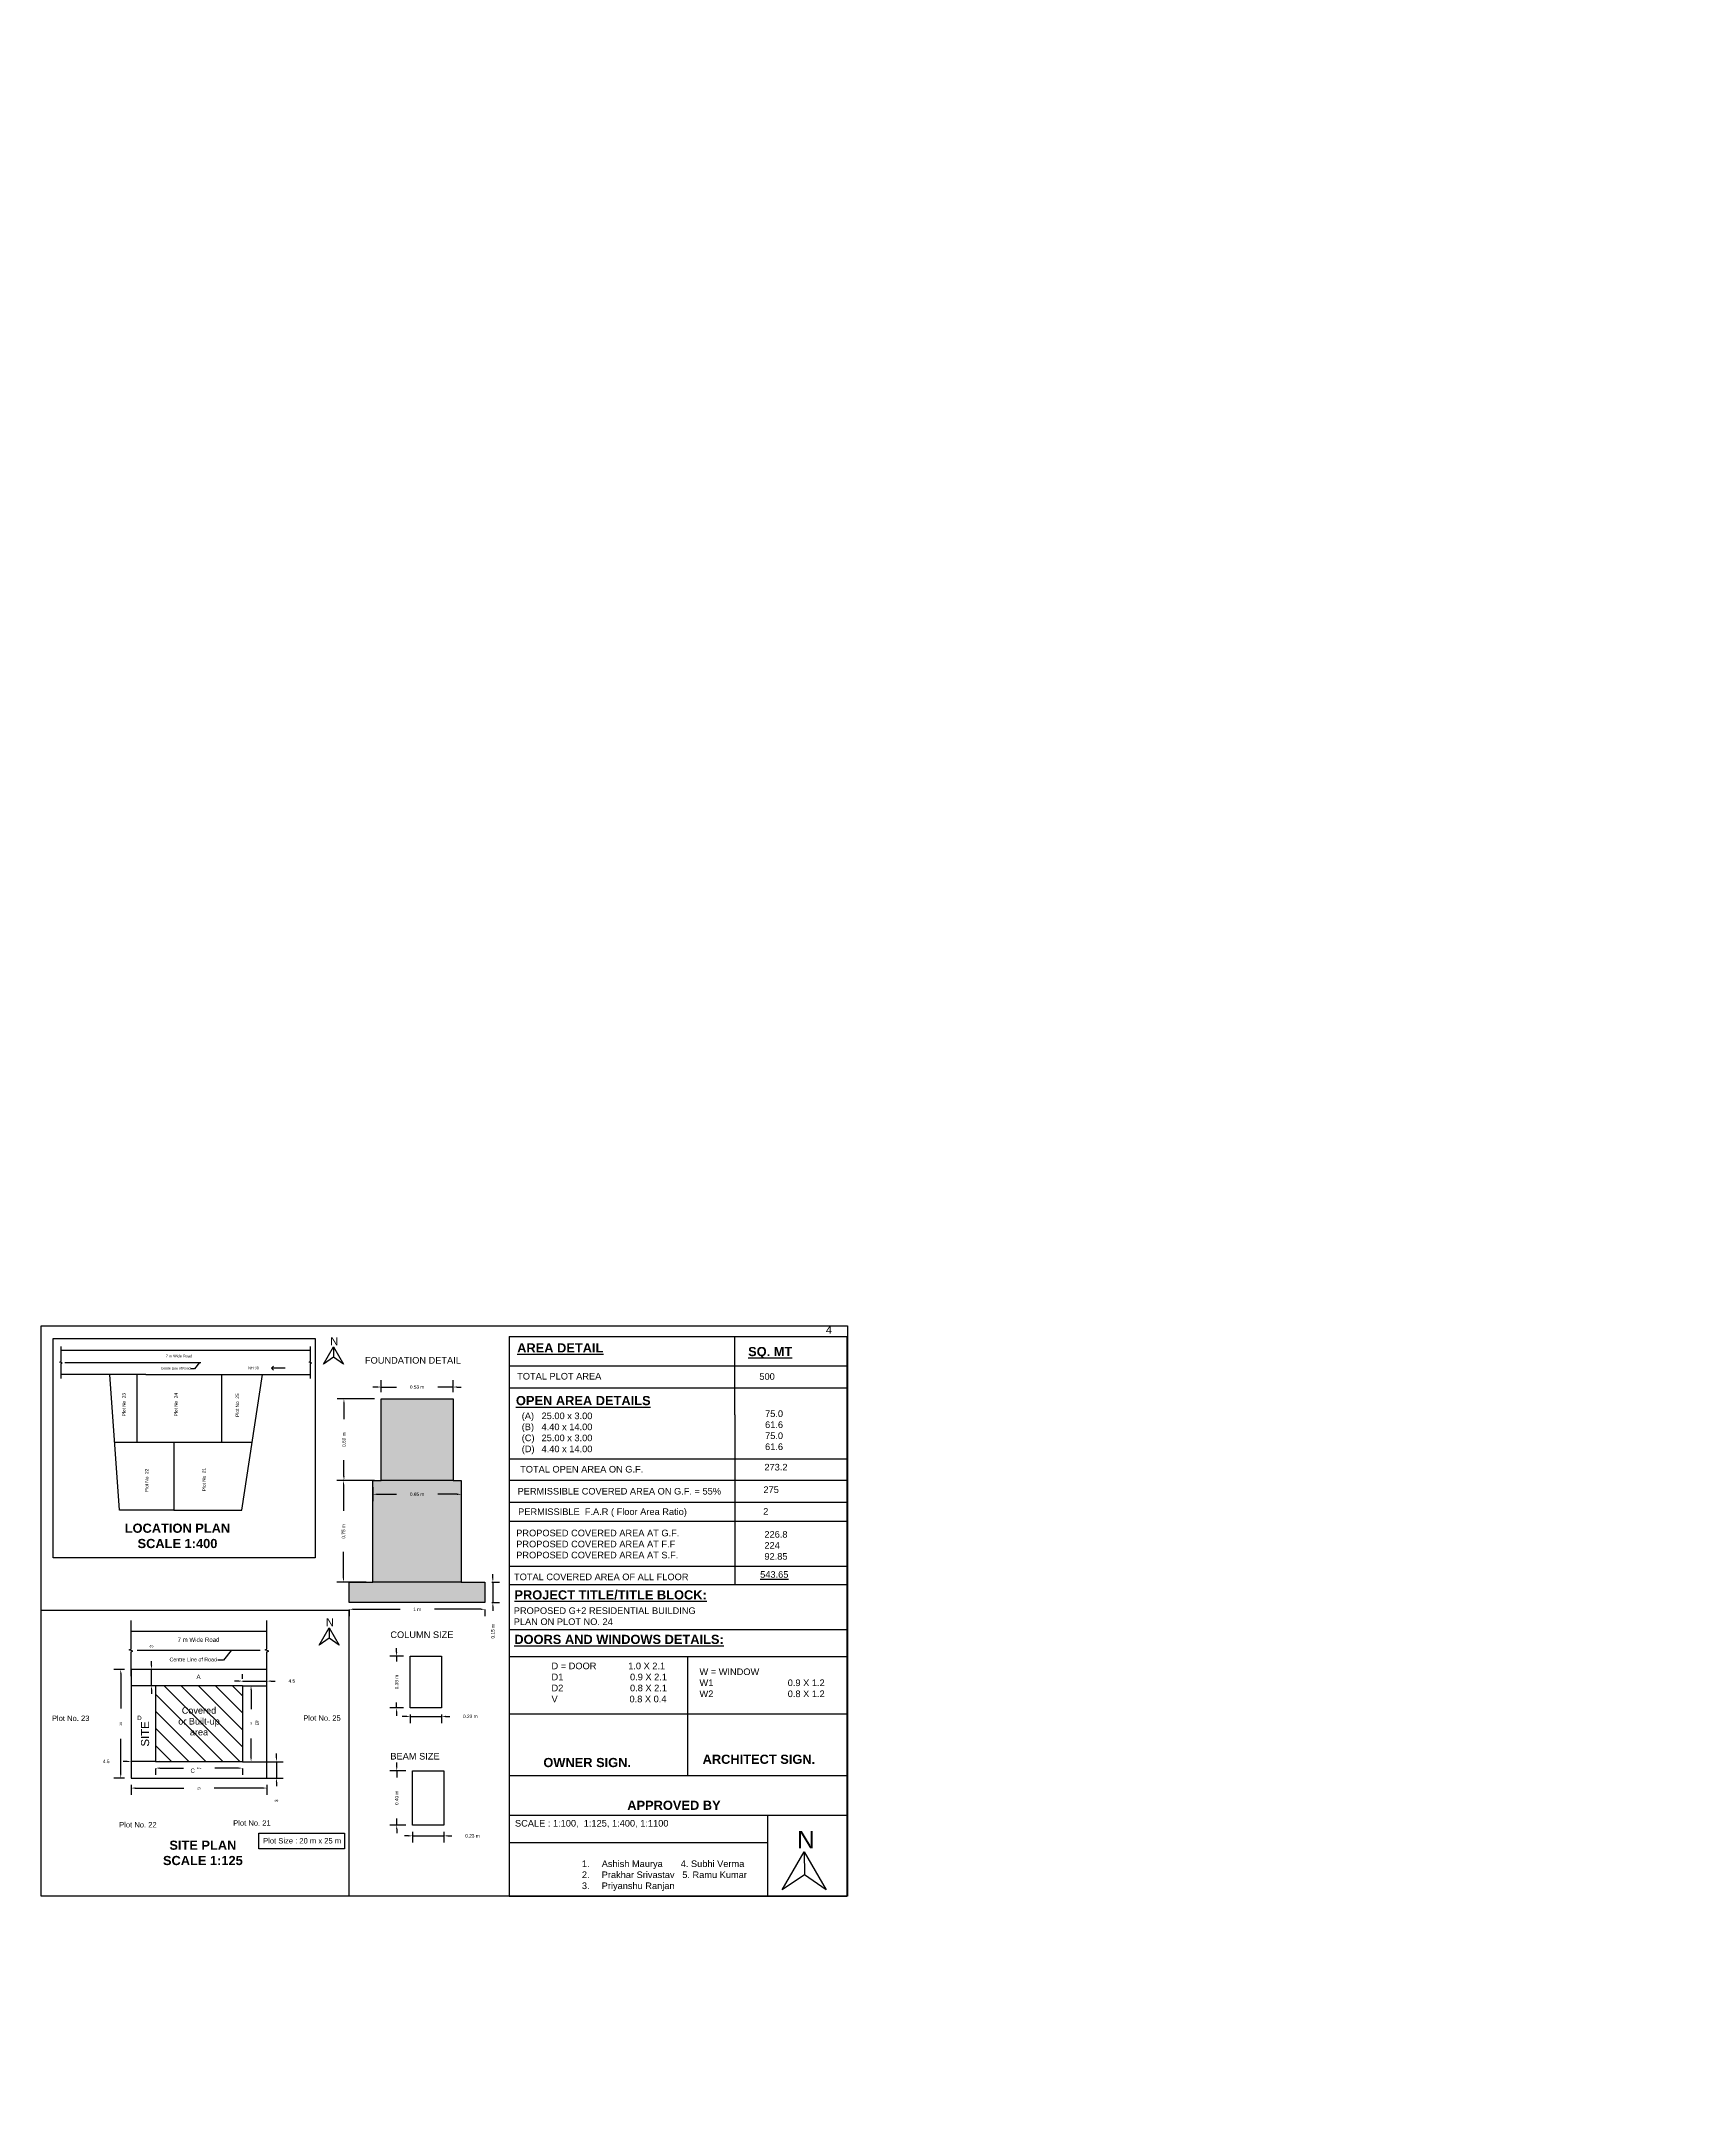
# Model space of a CAD drawing. Header units: metres. Extents: x 110.99 to 114.47, y 64.05 to 69.57.
# Drawn here: x 113.248 to 114.465, y 66.533 to 68.051 of the extents above; entities that cross this region are included whole.
import ezdxf

# ---------------------------------------------------------------- set-up
doc = ezdxf.new("R2010")
doc.units = ezdxf.units.M
doc.header["$MEASUREMENT"] = 0
doc.linetypes.add('CENTER', pattern=[50.8, 31.75, -6.35, 6.35, -6.35])
doc.linetypes.add('HIDDEN', pattern=[0.375, 0.25, -0.125])
doc.layers.add('1.WALL', color=7, linetype='Continuous')
doc.layers.add('SCALE', color=3, linetype='Continuous')
doc.styles.get("Standard").update_dxf_attribs({"font": 'arial.ttf'})
doc.dimstyles.new('ISO-25', dxfattribs={"dimtxt": 0.0025, "dimasz": 0.003, "dimexe": 0.005, "dimexo": 0.005, "dimgap": 0.01, "dimtad": 0, "dimdsep": 46, "dimtxsty": 'Standard', "dimcen": 2.5, "dimadec": 0, "dimazin": 0, "dimtfac": 1, "dimtmove": 0, "dimatfit": 3, "dimfxl": 1, "dimarcsym": 0})

# ---------------------------------------------------------------- blocks, each defined once
blk = doc.blocks.new('*D97')
at = {"color": 0, "lineweight": -2, "transparency": 16777216}
for p, q in [((113.3095, 66.8519), (113.3018, 66.8519)), ((113.3068, 66.8489), (113.3068, 66.8232)), ((113.3068, 66.7749), (113.3068, 66.8007)), ((113.3095, 66.7719), (113.3018, 66.7719))]:
    blk.add_line(p, q, dxfattribs=at)
at = {"color": 0, "transparency": 16777216}
for points in [[(113.3063, 66.8489), (113.3073, 66.8489), (113.3068, 66.8519)], [(113.3063, 66.7749), (113.3073, 66.7749), (113.3068, 66.7719)]]:
    blk.add_solid(points, dxfattribs=at)
at = {"layer": 'Defpoints', "color": 0, "transparency": 16777216}
for p in [(113.3068, 66.8519), (113.3145, 66.8519), (113.3145, 66.7719)]:
    blk.add_point(p, dxfattribs=at)
at = {"color": 0, "transparency": 16777216, "insert": (113.3068, 66.8119), "char_height": 0.0025, "width": 5.515378, "attachment_point": 5, "rotation": 90}
blk.add_mtext('{\\H0.7x;20 }', dxfattribs=at)
blk = doc.blocks.new('*D98')
at = {"color": 0, "lineweight": -2, "transparency": 16777216}
for p, q in [((113.3145, 66.7669), (113.3145, 66.7595)), ((113.4145, 66.7669), (113.4145, 66.7595)), ((113.3175, 66.7645), (113.3532, 66.7645)), ((113.4115, 66.7645), (113.3757, 66.7645))]:
    blk.add_line(p, q, dxfattribs=at)
at = {"color": 0, "transparency": 16777216}
for points in [[(113.3175, 66.765), (113.3175, 66.764), (113.3145, 66.7645)], [(113.4115, 66.765), (113.4115, 66.764), (113.4145, 66.7645)]]:
    blk.add_solid(points, dxfattribs=at)
at = {"layer": 'Defpoints', "color": 0, "transparency": 16777216}
for p in [(113.3145, 66.7719), (113.4145, 66.7719), (113.4145, 66.7645)]:
    blk.add_point(p, dxfattribs=at)
at = {"color": 0, "transparency": 16777216, "insert": (113.3645, 66.7645), "char_height": 0.0025, "attachment_point": 5}
blk.add_mtext('{\\H0.7x;25}', dxfattribs=at)
blk = doc.blocks.new('*D99')
at = {"color": 0, "lineweight": -2, "transparency": 16777216}
for p, q in [((113.4015, 66.8399), (113.4078, 66.8399)), ((113.4028, 66.8369), (113.4028, 66.8227)), ((113.4028, 66.7869), (113.4028, 66.8011)), ((113.4015, 66.7839), (113.4078, 66.7839))]:
    blk.add_line(p, q, dxfattribs=at)
at = {"color": 0, "transparency": 16777216}
for points in [[(113.4023, 66.8369), (113.4033, 66.8369), (113.4028, 66.8399)], [(113.4023, 66.7869), (113.4033, 66.7869), (113.4028, 66.7839)]]:
    blk.add_solid(points, dxfattribs=at)
at = {"layer": 'Defpoints', "color": 0, "transparency": 16777216}
for p in [(113.3965, 66.8399), (113.3965, 66.7839), (113.4028, 66.7839)]:
    blk.add_point(p, dxfattribs=at)
at = {"color": 0, "transparency": 16777216, "insert": (113.4028, 66.8119), "char_height": 0.0025, "attachment_point": 5, "rotation": 90}
blk.add_mtext('{\\H0.48x;14}', dxfattribs=at)
blk = doc.blocks.new('*D96')
at = {"color": 0, "lineweight": -2, "ltscale": 0.05, "transparency": 16777216}
for p, q in [((113.3325, 66.7789), (113.3325, 66.7742)), ((113.3355, 66.7792), (113.353, 66.7792)), ((113.3935, 66.7792), (113.376, 66.7792)), ((113.3965, 66.7789), (113.3965, 66.7742))]:
    blk.add_line(p, q, dxfattribs=at)
at = {"color": 0, "ltscale": 0.05, "transparency": 16777216}
for points in [[(113.3355, 66.7797), (113.3355, 66.7787), (113.3325, 66.7792)], [(113.3935, 66.7797), (113.3935, 66.7787), (113.3965, 66.7792)]]:
    blk.add_solid(points, dxfattribs=at)
at = {"layer": 'Defpoints', "color": 0, "ltscale": 0.05, "transparency": 16777216}
for p in [(113.3325, 66.7839), (113.3965, 66.7839), (113.3965, 66.7792)]:
    blk.add_point(p, dxfattribs=at)
at = {"color": 0, "ltscale": 0.05, "transparency": 16777216, "insert": (113.3645, 66.7792), "char_height": 0.0025, "attachment_point": 5}
blk.add_mtext('{\\H0.48x;16.2}', dxfattribs=at)
blk = doc.blocks.new('*D108')
at = {"layer": '1.WALL', "color": 0, "linetype": 'Continuous', "lineweight": -2, "transparency": 16777216}
for p, q in [((113.3295, 66.8549), (113.3295, 66.8579)), ((113.3275, 66.8519), (113.3245, 66.8519)), ((113.3295, 66.8399), (113.3295, 66.8519)), ((113.3275, 66.8399), (113.3245, 66.8399)), ((113.3295, 66.8369), (113.3295, 66.8339))]:
    blk.add_line(p, q, dxfattribs=at)
at = {"layer": '1.WALL', "color": 0, "linetype": 'Continuous', "transparency": 16777216}
for points in [[(113.329, 66.8549), (113.33, 66.8549), (113.3295, 66.8519)], [(113.329, 66.8369), (113.33, 66.8369), (113.3295, 66.8399)]]:
    blk.add_solid(points, dxfattribs=at)
at = {"layer": 'Defpoints', "color": 0, "linetype": 'Continuous', "transparency": 16777216}
for p in [(113.3295, 66.8519), (113.3325, 66.8519), (113.3325, 66.8399)]:
    blk.add_point(p, dxfattribs=at)
at = {"layer": '1.WALL', "color": 0, "linetype": 'Continuous', "transparency": 16777216, "insert": (113.3295, 66.8688), "char_height": 0.0025, "attachment_point": 5, "rotation": 90}
blk.add_mtext('3', dxfattribs=at)
blk = doc.blocks.new('*D109')
at = {"layer": '1.WALL', "color": 0, "linetype": 'Continuous', "lineweight": -2, "transparency": 16777216}
for p, q in [((113.3935, 66.8433), (113.3905, 66.8433)), ((113.3965, 66.8449), (113.3965, 66.8483)), ((113.3965, 66.8433), (113.4145, 66.8433)), ((113.4145, 66.8449), (113.4145, 66.8483)), ((113.4175, 66.8433), (113.4205, 66.8433))]:
    blk.add_line(p, q, dxfattribs=at)
at = {"layer": '1.WALL', "color": 0, "linetype": 'Continuous', "transparency": 16777216}
for points in [[(113.3935, 66.8438), (113.3935, 66.8428), (113.3965, 66.8433)], [(113.4175, 66.8438), (113.4175, 66.8428), (113.4145, 66.8433)]]:
    blk.add_solid(points, dxfattribs=at)
at = {"layer": 'Defpoints', "color": 0, "linetype": 'Continuous', "transparency": 16777216}
for p in [(113.4145, 66.8433), (113.3965, 66.8399), (113.4145, 66.8399)]:
    blk.add_point(p, dxfattribs=at)
at = {"layer": '1.WALL', "color": 0, "linetype": 'Continuous', "transparency": 16777216, "insert": (113.4328, 66.8433), "char_height": 0.0025, "attachment_point": 5}
blk.add_mtext('4.5', dxfattribs=at)
blk = doc.blocks.new('*D110')
at = {"layer": '1.WALL', "color": 0, "linetype": 'Continuous', "lineweight": -2, "transparency": 16777216}
for p, q in [((113.4015, 66.7839), (113.4265, 66.7839)), ((113.4215, 66.7869), (113.4215, 66.7899)), ((113.4215, 66.7839), (113.4215, 66.7719)), ((113.4015, 66.7719), (113.4265, 66.7719)), ((113.4215, 66.7689), (113.4215, 66.7659))]:
    blk.add_line(p, q, dxfattribs=at)
at = {"layer": '1.WALL', "color": 0, "linetype": 'Continuous', "transparency": 16777216}
for points in [[(113.421, 66.7869), (113.422, 66.7869), (113.4215, 66.7839)], [(113.421, 66.7689), (113.422, 66.7689), (113.4215, 66.7719)]]:
    blk.add_solid(points, dxfattribs=at)
at = {"layer": 'Defpoints', "color": 0, "linetype": 'Continuous', "transparency": 16777216}
for p in [(113.3965, 66.7839), (113.3965, 66.7719), (113.4215, 66.7719)]:
    blk.add_point(p, dxfattribs=at)
at = {"layer": '1.WALL', "color": 0, "linetype": 'Continuous', "transparency": 16777216, "insert": (113.4215, 66.7551), "char_height": 0.0025, "attachment_point": 5, "rotation": 90}
blk.add_mtext('3', dxfattribs=at)
blk = doc.blocks.new('*D111')
at = {"layer": '1.WALL', "color": 0, "linetype": 'Continuous', "lineweight": -2, "transparency": 16777216}
for p, q in [((113.3115, 66.7841), (113.3085, 66.7841)), ((113.3145, 66.7889), (113.3145, 66.7891)), ((113.3325, 66.7841), (113.3145, 66.7841)), ((113.3325, 66.7889), (113.3325, 66.7891)), ((113.3355, 66.7841), (113.3385, 66.7841))]:
    blk.add_line(p, q, dxfattribs=at)
at = {"layer": '1.WALL', "color": 0, "linetype": 'Continuous', "transparency": 16777216}
for points in [[(113.3115, 66.7846), (113.3115, 66.7836), (113.3145, 66.7841)], [(113.3355, 66.7846), (113.3355, 66.7836), (113.3325, 66.7841)]]:
    blk.add_solid(points, dxfattribs=at)
at = {"layer": 'Defpoints', "color": 0, "linetype": 'Continuous', "transparency": 16777216}
for p in [(113.3145, 66.7841), (113.3145, 66.7839), (113.3325, 66.7839)]:
    blk.add_point(p, dxfattribs=at)
at = {"layer": '1.WALL', "color": 0, "linetype": 'Continuous', "transparency": 16777216, "insert": (113.2961, 66.7841), "char_height": 0.0025, "attachment_point": 5}
blk.add_mtext('4.5', dxfattribs=at)
blk = doc.blocks.new('*D141')
at = {"layer": '1.WALL', "color": 0, "linetype": 'Continuous', "lineweight": -2, "transparency": 16777216}
for p, q in [((113.5151, 66.8616), (113.505, 66.8616)), ((113.51, 66.8646), (113.51, 66.8676)), ((113.51, 66.8616), (113.51, 66.8578)), ((113.5151, 66.8236), (113.505, 66.8236)), ((113.51, 66.8236), (113.51, 66.8275)), ((113.51, 66.8206), (113.51, 66.8176))]:
    blk.add_line(p, q, dxfattribs=at)
at = {"layer": '1.WALL', "color": 0, "linetype": 'Continuous', "transparency": 16777216}
for points in [[(113.5095, 66.8646), (113.5105, 66.8646), (113.51, 66.8616)], [(113.5095, 66.8206), (113.5105, 66.8206), (113.51, 66.8236)]]:
    blk.add_solid(points, dxfattribs=at)
at = {"layer": 'Defpoints', "color": 0, "linetype": 'Continuous', "transparency": 16777216}
for p in [(113.5201, 66.8616), (113.51, 66.8236), (113.5201, 66.8236)]:
    blk.add_point(p, dxfattribs=at)
at = {"layer": '1.WALL', "color": 0, "linetype": 'Continuous', "transparency": 16777216, "insert": (113.51, 66.8426), "char_height": 0.0025, "attachment_point": 5, "rotation": 90}
blk.add_mtext('0.38 m', dxfattribs=at)
blk = doc.blocks.new('*D142')
at = {"layer": '1.WALL', "color": 0, "linetype": 'Continuous', "lineweight": -2, "transparency": 16777216}
for p, q in [((113.5171, 66.8173), (113.5141, 66.8173)), ((113.5201, 66.8186), (113.5201, 66.8123)), ((113.5201, 66.8173), (113.5431, 66.8173)), ((113.5431, 66.8186), (113.5431, 66.8123)), ((113.5461, 66.8173), (113.5491, 66.8173))]:
    blk.add_line(p, q, dxfattribs=at)
at = {"layer": '1.WALL', "color": 0, "linetype": 'Continuous', "transparency": 16777216}
for points in [[(113.5171, 66.8178), (113.5171, 66.8168), (113.5201, 66.8173)], [(113.5461, 66.8178), (113.5461, 66.8168), (113.5431, 66.8173)]]:
    blk.add_solid(points, dxfattribs=at)
at = {"layer": 'Defpoints', "color": 0, "linetype": 'Continuous', "transparency": 16777216}
for p in [(113.5201, 66.8236), (113.5431, 66.8236), (113.5431, 66.8173)]:
    blk.add_point(p, dxfattribs=at)
at = {"layer": '1.WALL', "color": 0, "linetype": 'Continuous', "transparency": 16777216, "insert": (113.5643, 66.8173), "char_height": 0.0025, "attachment_point": 5}
blk.add_mtext('0.23 m', dxfattribs=at)
blk = doc.blocks.new('*D143')
at = {"layer": '1.WALL', "color": 0, "linetype": 'Continuous', "lineweight": -2, "transparency": 16777216}
for p, q in [((113.5101, 66.7803), (113.5101, 66.7833)), ((113.5167, 66.7773), (113.5051, 66.7773)), ((113.5101, 66.7773), (113.5101, 66.7724)), ((113.5167, 66.7373), (113.5051, 66.7373)), ((113.5101, 66.7373), (113.5101, 66.7421)), ((113.5101, 66.7343), (113.5101, 66.7313))]:
    blk.add_line(p, q, dxfattribs=at)
at = {"layer": '1.WALL', "color": 0, "linetype": 'Continuous', "transparency": 16777216}
for points in [[(113.5096, 66.7803), (113.5106, 66.7803), (113.5101, 66.7773)], [(113.5096, 66.7343), (113.5106, 66.7343), (113.5101, 66.7373)]]:
    blk.add_solid(points, dxfattribs=at)
at = {"layer": 'Defpoints', "color": 0, "linetype": 'Continuous', "transparency": 16777216}
for p in [(113.5217, 66.7773), (113.5101, 66.7373), (113.5217, 66.7373)]:
    blk.add_point(p, dxfattribs=at)
at = {"layer": '1.WALL', "color": 0, "linetype": 'Continuous', "transparency": 16777216, "insert": (113.5101, 66.7573), "char_height": 0.0025, "attachment_point": 5, "rotation": 90}
blk.add_mtext('0.40 m', dxfattribs=at)
blk = doc.blocks.new('*D144')
at = {"layer": '1.WALL', "color": 0, "linetype": 'Continuous', "lineweight": -2, "transparency": 16777216}
for p, q in [((113.5187, 66.7293), (113.5157, 66.7293)), ((113.5217, 66.7323), (113.5217, 66.7243)), ((113.5217, 66.7293), (113.5447, 66.7293)), ((113.5447, 66.7323), (113.5447, 66.7243)), ((113.5477, 66.7293), (113.5507, 66.7293))]:
    blk.add_line(p, q, dxfattribs=at)
at = {"layer": '1.WALL', "color": 0, "linetype": 'Continuous', "transparency": 16777216}
for points in [[(113.5187, 66.7298), (113.5187, 66.7288), (113.5217, 66.7293)], [(113.5477, 66.7298), (113.5477, 66.7288), (113.5447, 66.7293)]]:
    blk.add_solid(points, dxfattribs=at)
at = {"layer": 'Defpoints', "color": 0, "linetype": 'Continuous', "transparency": 16777216}
for p in [(113.5217, 66.7373), (113.5447, 66.7373), (113.5447, 66.7293)]:
    blk.add_point(p, dxfattribs=at)
at = {"layer": '1.WALL', "color": 0, "linetype": 'Continuous', "transparency": 16777216, "insert": (113.5659, 66.7293), "char_height": 0.0025, "attachment_point": 5}
blk.add_mtext('0.23 m', dxfattribs=at)
blk = doc.blocks.new('*D145')
at = {"layer": '1.WALL', "color": 0, "linetype": 'Continuous', "lineweight": -2, "transparency": 16777216}
for p, q in [((113.4956, 67.0599), (113.4926, 67.0599)), ((113.4986, 67.0561), (113.4986, 67.0649)), ((113.4986, 67.0599), (113.51, 67.0599)), ((113.5516, 67.0599), (113.5403, 67.0599)), ((113.5516, 67.0561), (113.5516, 67.0649)), ((113.5546, 67.0599), (113.5576, 67.0599))]:
    blk.add_line(p, q, dxfattribs=at)
at = {"layer": '1.WALL', "color": 0, "linetype": 'Continuous', "transparency": 16777216}
for points in [[(113.4956, 67.0604), (113.4956, 67.0594), (113.4986, 67.0599)], [(113.5546, 67.0604), (113.5546, 67.0594), (113.5516, 67.0599)]]:
    blk.add_solid(points, dxfattribs=at)
at = {"layer": 'Defpoints', "color": 0, "linetype": 'Continuous', "transparency": 16777216}
for p in [(113.5516, 67.0599), (113.4986, 67.0511), (113.5516, 67.0511)]:
    blk.add_point(p, dxfattribs=at)
at = {"layer": '1.WALL', "color": 0, "linetype": 'Continuous', "transparency": 16777216, "insert": (113.5251, 67.0599), "char_height": 0.0025, "attachment_point": 5}
blk.add_mtext('0.53 m', dxfattribs=at)
blk = doc.blocks.new('*D146')
at = {"layer": '1.WALL', "color": 0, "linetype": 'Continuous', "lineweight": -2, "transparency": 16777216}
for p, q in [((113.4936, 67.0511), (113.4662, 67.0511)), ((113.4712, 67.0481), (113.4712, 67.0363)), ((113.4712, 66.9941), (113.4712, 67.006)), ((113.4936, 66.9911), (113.4662, 66.9911))]:
    blk.add_line(p, q, dxfattribs=at)
at = {"layer": '1.WALL', "color": 0, "linetype": 'Continuous', "transparency": 16777216}
for points in [[(113.4707, 67.0481), (113.4717, 67.0481), (113.4712, 67.0511)], [(113.4707, 66.9941), (113.4717, 66.9941), (113.4712, 66.9911)]]:
    blk.add_solid(points, dxfattribs=at)
at = {"layer": 'Defpoints', "color": 0, "linetype": 'Continuous', "transparency": 16777216}
for p in [(113.4986, 67.0511), (113.4712, 66.9911), (113.4986, 66.9911)]:
    blk.add_point(p, dxfattribs=at)
at = {"layer": '1.WALL', "color": 0, "linetype": 'Continuous', "transparency": 16777216, "insert": (113.4712, 67.0211), "char_height": 0.0025, "attachment_point": 5, "rotation": 90}
blk.add_mtext('0.60 m', dxfattribs=at)
blk = doc.blocks.new('*D147')
at = {"layer": '1.WALL', "color": 0, "linetype": 'Continuous', "lineweight": -2, "transparency": 16777216}
for p, q in [((113.4876, 66.9911), (113.4659, 66.9911)), ((113.4709, 66.9881), (113.4709, 66.9688)), ((113.4709, 66.9191), (113.4709, 66.9385)), ((113.4876, 66.9161), (113.4659, 66.9161))]:
    blk.add_line(p, q, dxfattribs=at)
at = {"layer": '1.WALL', "color": 0, "linetype": 'Continuous', "transparency": 16777216}
for points in [[(113.4704, 66.9881), (113.4714, 66.9881), (113.4709, 66.9911)], [(113.4704, 66.9191), (113.4714, 66.9191), (113.4709, 66.9161)]]:
    blk.add_solid(points, dxfattribs=at)
at = {"layer": 'Defpoints', "color": 0, "linetype": 'Continuous', "transparency": 16777216}
for p in [(113.4926, 66.9911), (113.4709, 66.9161), (113.4926, 66.9161)]:
    blk.add_point(p, dxfattribs=at)
at = {"layer": '1.WALL', "color": 0, "linetype": 'Continuous', "transparency": 16777216, "insert": (113.4709, 66.9536), "char_height": 0.0025, "attachment_point": 5, "rotation": 90}
blk.add_mtext('0.75 m', dxfattribs=at)
blk = doc.blocks.new('*D148')
at = {"layer": '1.WALL', "color": 0, "linetype": 'Continuous', "lineweight": -2, "transparency": 16777216}
for p, q in [((113.5809, 66.9191), (113.5809, 66.9221)), ((113.5801, 66.9161), (113.5859, 66.9161)), ((113.5809, 66.9161), (113.5809, 66.9011)), ((113.5801, 66.9011), (113.5859, 66.9011)), ((113.5809, 66.8981), (113.5809, 66.8951))]:
    blk.add_line(p, q, dxfattribs=at)
at = {"layer": '1.WALL', "color": 0, "linetype": 'Continuous', "transparency": 16777216}
for points in [[(113.5804, 66.9191), (113.5814, 66.9191), (113.5809, 66.9161)], [(113.5804, 66.8981), (113.5814, 66.8981), (113.5809, 66.9011)]]:
    blk.add_solid(points, dxfattribs=at)
at = {"layer": 'Defpoints', "color": 0, "linetype": 'Continuous', "transparency": 16777216}
for p in [(113.5751, 66.9161), (113.5751, 66.9011), (113.5809, 66.9011)]:
    blk.add_point(p, dxfattribs=at)
at = {"layer": '1.WALL', "color": 0, "linetype": 'Continuous', "transparency": 16777216, "insert": (113.5809, 66.88), "char_height": 0.0025, "attachment_point": 5, "rotation": 90}
blk.add_mtext('0.15 m', dxfattribs=at)
blk = doc.blocks.new('*D149')
at = {"layer": '1.WALL', "color": 0, "linetype": 'Continuous', "lineweight": -2, "transparency": 16777216}
for p, q in [((113.4926, 66.9861), (113.4926, 66.9759)), ((113.4956, 66.9809), (113.51, 66.9809)), ((113.5546, 66.9809), (113.5403, 66.9809)), ((113.5576, 66.9861), (113.5576, 66.9759))]:
    blk.add_line(p, q, dxfattribs=at)
at = {"layer": '1.WALL', "color": 0, "linetype": 'Continuous', "transparency": 16777216}
for points in [[(113.4956, 66.9814), (113.4956, 66.9804), (113.4926, 66.9809)], [(113.5546, 66.9814), (113.5546, 66.9804), (113.5576, 66.9809)]]:
    blk.add_solid(points, dxfattribs=at)
at = {"layer": 'Defpoints', "color": 0, "linetype": 'Continuous', "transparency": 16777216}
for p in [(113.4926, 66.9911), (113.4926, 66.9809), (113.5576, 66.9911)]:
    blk.add_point(p, dxfattribs=at)
at = {"layer": '1.WALL', "color": 0, "linetype": 'Continuous', "transparency": 16777216, "insert": (113.5251, 66.9809), "char_height": 0.0025, "attachment_point": 5}
blk.add_mtext('0.65 m', dxfattribs=at)
blk = doc.blocks.new('*D151')
at = {"layer": '1.WALL', "color": 0, "linetype": 'Continuous', "lineweight": -2, "transparency": 16777216}
for p, q in [((113.4751, 66.8961), (113.4751, 66.8912)), ((113.4781, 66.8962), (113.5125, 66.8962)), ((113.5721, 66.8962), (113.5378, 66.8962)), ((113.5751, 66.8961), (113.5751, 66.8912))]:
    blk.add_line(p, q, dxfattribs=at)
at = {"layer": '1.WALL', "color": 0, "linetype": 'Continuous', "transparency": 16777216}
for points in [[(113.4781, 66.8967), (113.4781, 66.8957), (113.4751, 66.8962)], [(113.5721, 66.8967), (113.5721, 66.8957), (113.5751, 66.8962)]]:
    blk.add_solid(points, dxfattribs=at)
at = {"layer": 'Defpoints', "color": 0, "linetype": 'Continuous', "transparency": 16777216}
for p in [(113.4751, 66.9011), (113.5751, 66.9011), (113.5751, 66.8962)]:
    blk.add_point(p, dxfattribs=at)
at = {"layer": '1.WALL', "color": 0, "linetype": 'Continuous', "transparency": 16777216, "insert": (113.5251, 66.8962), "char_height": 0.0025, "attachment_point": 5}
blk.add_mtext('1 m', dxfattribs=at)

msp = doc.modelspace()

# ---------------------------------------------------------------- hatches: boundary and pattern name
at = {"ltscale": 0.1}
h = msp.add_hatch(dxfattribs=at)
h.set_pattern_fill('ANSI31', color=256, scale=0.0028, angle=90)
h.set_pattern_definition([(135, (103.520847, 58.490829), (-0.006286179, -0.006286179), [])])
h.paths.add_polyline_path([(113.3965, 66.7839), (113.3965, 66.8399), (113.3325, 66.8399), (113.3325, 66.7839)])
h.paths.add_polyline_path([(113.348, 66.8006), (113.3809, 66.8006), (113.3809, 66.8265), (113.348, 66.8265)], flags=24)
at = {"layer": '1.WALL', "linetype": 'Continuous', "true_color": 0x636466}
h = msp.add_hatch(dxfattribs=at)
h.set_pattern_fill('ANSI31', color=251, scale=0.0001)
h.set_pattern_definition([(45, (0, 0), (-8.8388347648e-06, 8.8388347648e-06), [])])
h.paths.add_polyline_path([(113.5516, 67.0511), (113.4986, 67.0511), (113.4986, 66.9911), (113.5516, 66.9911)])
h.paths.add_polyline_path([(113.5576, 66.9911), (113.4926, 66.9911), (113.4926, 66.9161), (113.5576, 66.9161)])
h.paths.add_polyline_path([(113.5751, 66.9161), (113.4751, 66.9161), (113.4751, 66.9011), (113.5751, 66.9011)])

# ---------------------------------------------------------------- linework, layer by layer
for p, q in [((113.4466, 67.0867), (113.2628, 67.0867)), ((113.593, 67.0971), (113.8416, 67.0971)), ((113.593, 67.0971), (113.593, 67.0755)), ((113.7592, 67.0393), (113.7592, 67.0971)), ((113.8416, 67.0971), (113.8416, 66.9913)), ((113.593, 67.0755), (113.8416, 67.0755)), ((113.593, 67.0755), (113.593, 67.0593)), ((113.3253, 67.0692), (113.2628, 67.0692)), ((113.3187, 67.0692), (113.2987, 67.0692)), ((113.3059, 66.9692), (113.2987, 67.0692)), ((113.3187, 67.0692), (113.3187, 67.0192)), ((113.3253, 67.0692), (113.4466, 67.0692)), ((113.3812, 67.0192), (113.3812, 67.0692)), ((113.3959, 66.9692), (113.4112, 67.0692)), ((113.593, 67.0593), (113.8416, 67.0593)), ((113.593, 67.0593), (113.593, 66.9032)), ((113.7592, 67.0393), (113.7592, 66.9144)), ((113.3023, 67.0192), (113.4035, 67.0192)), ((113.3459, 67.0192), (113.3459, 66.9692)), ((113.593, 67.0069), (113.593, 67.0069)), ((113.593, 67.0069), (113.8416, 67.0069)), ((113.593, 66.9913), (113.593, 66.9913)), ((113.593, 66.9913), (113.8416, 66.9913)), ((113.8416, 66.9913), (113.8416, 66.961)), ((113.3459, 66.9692), (113.3059, 66.9692)), ((113.3459, 66.9692), (113.3959, 66.9692)), ((113.593, 66.9752), (113.593, 66.9752)), ((113.593, 66.9752), (113.7592, 66.9752)), ((113.7592, 66.9752), (113.8416, 66.9752)), ((113.593, 66.961), (113.593, 66.961)), ((113.593, 66.961), (113.8416, 66.961)), ((113.8416, 66.961), (113.8416, 66.7738)), ((113.593, 66.928), (113.8416, 66.928)), ((113.593, 66.9201), (113.593, 66.9201)), ((113.593, 66.9144), (113.8416, 66.9144)), ((113.593, 66.9032), (113.593, 66.7738)), ((113.593, 66.8891), (113.593, 66.8891)), ((113.3145, 66.8669), (113.3145, 66.8879)), ((113.4145, 66.8799), (113.3145, 66.8799)), ((113.4145, 66.8669), (113.4145, 66.8879)), ((113.593, 66.8813), (113.8416, 66.8813)), ((113.3145, 66.8519), (113.3145, 66.8649)), ((113.4145, 66.7719), (113.4145, 66.8649)), ((113.593, 66.8706), (113.593, 66.8706)), ((113.593, 66.8613), (113.8416, 66.8613)), ((113.7243, 66.8613), (113.7243, 66.7839)), ((113.4145, 66.8519), (113.3145, 66.8519)), ((113.3145, 66.8519), (113.3145, 66.7719)), ((113.3965, 66.8399), (113.3325, 66.8399)), ((113.3325, 66.8399), (113.3325, 66.7839)), ((113.3965, 66.8399), (113.3965, 66.7839)), ((113.593, 66.8311), (113.593, 66.8311)), ((113.593, 66.8193), (113.8416, 66.8193)), ((113.593, 66.8139), (113.593, 66.8139)), ((113.8416, 66.8004), (113.8416, 66.685)), ((113.3965, 66.7839), (113.3325, 66.7839)), ((113.593, 66.7839), (113.593, 66.7839)), ((113.7243, 66.7839), (113.7243, 66.7738)), ((113.3145, 66.7719), (113.4145, 66.7719)), ((113.593, 66.7738), (113.593, 66.685)), ((113.593, 66.7738), (113.8416, 66.7738)), ((113.593, 66.7478), (113.593, 66.7219)), ((113.593, 66.7446), (113.8416, 66.7446)), ((113.593, 66.7245), (113.7832, 66.7245)), ((113.593, 66.688), (113.593, 66.688)), ((113.593, 66.685), (113.8416, 66.685))]:
    msp.add_line(p, q)
at = {"color": 1, "ltscale": 0.05}
for p, q in [((113.4561, 67.0768), (113.4635, 67.0896)), ((113.4635, 67.0896), (113.4709, 67.0768)), ((113.4635, 67.0896), (113.4636, 67.0819)), ((113.4636, 67.0819), (113.4561, 67.0768)), ((113.4709, 67.0768), (113.4636, 67.0819)), ((113.4529, 66.8698), (113.4603, 66.8826)), ((113.4604, 66.8748), (113.4529, 66.8698)), ((113.4603, 66.8826), (113.4676, 66.8698)), ((113.4603, 66.8826), (113.4604, 66.8748)), ((113.4676, 66.8698), (113.4604, 66.8748)), ((113.794, 66.6896), (113.8101, 66.7176)), ((113.8101, 66.7176), (113.8263, 66.6896)), ((113.8101, 66.7176), (113.8104, 66.7007)), ((113.8104, 66.7007), (113.794, 66.6896)), ((113.8263, 66.6896), (113.8104, 66.7007))]:
    msp.add_line(p, q, dxfattribs=at)
at = {"linetype": 'CENTER', "ltscale": 0.0004}
msp.add_line((113.2657, 67.0779), (113.4423, 67.0782), dxfattribs=at)
at = {"ltscale": 0.05}
for p, q in [((113.3612, 67.0734), (113.3585, 67.0734)), ((113.3647, 67.0779), (113.3612, 67.0734)), ((113.3826, 66.8587), (113.3782, 66.8587)), ((113.3881, 66.8659), (113.3826, 66.8587))]:
    msp.add_line(p, q, dxfattribs=at)
at = {"linetype": 'Continuous'}
for p, q in [((113.4179, 67.0738), (113.4194, 67.0752)), ((113.4278, 67.0738), (113.4179, 67.0738)), ((113.4179, 67.0738), (113.4194, 67.0724)), ((113.4194, 67.0724), (113.4194, 67.0724))]:
    msp.add_line(p, q, dxfattribs=at)
at = {"linetype": 'CENTER'}
msp.add_line((113.4096, 66.8659), (113.3188, 66.8659), dxfattribs=at)
at = {"linetype": 'Continuous', "ltscale": 0.05}
for points in [[(113.2628, 67.0661), (113.2628, 67.0773), (113.2637, 67.0776), (113.262, 67.0782), (113.2628, 67.0786), (113.2628, 67.0898)], [(113.4466, 67.0661), (113.4466, 67.0773), (113.4474, 67.0776), (113.4457, 67.0782), (113.4466, 67.0786), (113.4466, 67.0898)], [(113.3145, 66.8469), (113.3145, 66.8649), (113.3158, 66.8654), (113.3131, 66.8664), (113.3145, 66.8669), (113.3145, 66.8849)], [(113.4145, 66.8469), (113.4145, 66.8649), (113.4158, 66.8654), (113.4131, 66.8664), (113.4145, 66.8669), (113.4145, 66.8849)]]:
    msp.add_lwpolyline(points, dxfattribs=at)
at = {"layer": '1.WALL', "color": 7, "linetype": 'HIDDEN', "ltscale": 0.005}
for p, q in [((113.3325, 66.8399), (113.3145, 66.8399)), ((113.3965, 66.8399), (113.4145, 66.8399)), ((113.3325, 66.7841), (113.3145, 66.7841)), ((113.3965, 66.7839), (113.4145, 66.7839))]:
    msp.add_line(p, q, dxfattribs=at)
at = {"layer": '1.WALL', "linetype": 'Continuous'}
for p, q in [((113.593, 66.7738), (113.8416, 66.7738)), ((113.7832, 66.7446), (113.7832, 66.685))]:
    msp.add_line(p, q, dxfattribs=at)
at = {"layer": '1.WALL', "color": 7}
for points in [[(113.257, 67.0956), (113.45, 67.0956), (113.45, 66.9342), (113.257, 66.9342)], [(113.2482, 66.8955), (113.4748, 66.8955), (113.4748, 66.685), (113.2482, 66.685)]]:
    msp.add_lwpolyline(points, close=True, dxfattribs=at)
at = {"layer": '1.WALL', "color": 7, "linetype": 'Continuous'}
for points in [[(113.4986, 67.0511), (113.5516, 67.0511), (113.5516, 66.9911), (113.4986, 66.9911)], [(113.5201, 66.8616), (113.5431, 66.8616), (113.5431, 66.8236), (113.5201, 66.8236)], [(113.5447, 66.7773), (113.5447, 66.7373), (113.5217, 66.7373), (113.5217, 66.7773)], [(113.4084, 66.7312), (113.4716, 66.7312), (113.4716, 66.7198), (113.4084, 66.7198)]]:
    msp.add_lwpolyline(points, close=True, dxfattribs=at)
for points in [[(113.5516, 66.9911), (113.5576, 66.9911), (113.5576, 66.9161), (113.4926, 66.9161), (113.4926, 66.9911), (113.4986, 66.9911)], [(113.5576, 66.9161), (113.5751, 66.9161), (113.5751, 66.9011), (113.4751, 66.9011), (113.4751, 66.9161), (113.4926, 66.9161)]]:
    msp.add_lwpolyline(points, dxfattribs=at)
at = {"layer": 'SCALE', "color": 5, "linetype": 'Continuous'}
msp.add_lwpolyline([(113.2482, 67.105), (113.8422, 67.105), (113.8422, 66.685), (113.2482, 66.685)], close=True, dxfattribs=at)

# ---------------------------------------------------------------- texts
at = {"color": 1, "ltscale": 0.05, "attachment_point": 1}
for s, width, gutter_width, insert, char_height in [('{\\C7;4}', 0.00575, 0.037, (113.8262, 67.105), 0.00592), ('N', 0.00575, 0.037, (113.4611, 67.0966), 0.00592), ('N', 0.00575, 0.037, (113.4579, 66.8896), 0.00592), ('N', 0.012578, 0.0809, (113.805, 66.733), 0.0129)]:
    msp.add_mtext_dynamic_manual_height_columns(s, width=width, gutter_width=gutter_width, heights=[0], dxfattribs=dict(at, insert=insert, char_height=char_height))
at = {"attachment_point": 1}
for s, width, gutter_width, heights, insert, char_height in [('{\\fArial|b1|i0|c0|p34;\\LAREA DETAIL}', 0.170166, 0.0338, [0], (113.5988, 67.0921), 0.006762), ('{\\fArial|b1|i0|c0|p34;\\LSQ. MT}', 0.09638, 0.0338, [0], (113.7689, 67.0894), 0.006762), ('\\pxqc;7 m Wide Road', 0.024875, 0.0312, [0.0154], (113.3372, 67.0838), 0.002), ('NH 30', 0.024875, 0.0312, [0.0154], (113.4006, 67.075), 0.002), ('FOUNDATION DETAIL', 0.082861, 0.0338, [0], (113.4867, 67.082), 0.004868), ('TOTAL PLOT AREA', 0.088893, 0.0338, [0], (113.5988, 67.0703), 0.004868), ('500', 0.019411, 0.0338, [0], (113.7772, 67.0701), 0.00487), ('{\\fArial|b1|i0|c0|p34;\\LOPEN AREA DETAILS}', 0.10306, 0.0338, [0.0146], (113.5979, 67.0533), 0.006762), ('\\pxi-3,l4,t4;(A)^I25.00 x 3.00\\P(B)^I4.40 x 14.00\\P(C)^I25.00 x 3.00\\P(D)^I4.40 x 14.00', 0.172343, 0.0338, [0], (113.5973, 67.0411), 0.004868), ('75.0\\P61.6\\P75.0\\P61.6', 0.059158, 0.0338, [0], (113.7814, 67.0427), 0.00487), (' TOTAL OPEN AREA ON G.F.\\P\\PPERMISSIBLE COVERED AREA ON G.F. = 55%', 0.157193, 0.0338, [0.0296], (113.5991, 67.0018), 0.004868), ('273.2', 0.031136, 0.0338, [0], (113.7809, 67.0033), 0.00487), ('275', 0.0194, 0.0338, [0], (113.7802, 66.9867), 0.00487), ('PERMISSIBLE  F.A.R ( Floor Area Ratio)  ', 0.200285, 0.0338, [0], (113.5995, 66.9705), 0.004868), ('2', 0.023951, 0.0338, [0], (113.78, 66.9707), 0.00487), ('\\pxqc;{\\fArial|b1|i0|c0|p34;LOCATION PLAN\\PSCALE 1:400}', 0.124775, 0.0338, [0], (113.2862, 66.9593), 0.006762), ('PROPOSED COVERED AREA AT G.F.\\PPROPOSED COVERED AREA AT F.F\\PPROPOSED COVERED AREA AT S.F. ', 0.133167, 0.0338, [0], (113.5981, 66.9548), 0.004868), ('226.8\\P224\\P92.85', 0.044074, 0.0338, [0], (113.7809, 66.9538), 0.00487), ('TOTAL COVERED AREA OF ALL FLOOR', 0.194479, 0.0338, [0], (113.5965, 66.9225), 0.004868), ('\\pxqc;{\\L543.65   }', 0.076167, 0.0338, [0], (113.7501, 66.9243), 0.004868), ('{\\fArial|b1|i0|c0|p34;\\LPROJECT TITLE/TITLE BLOCK:}', 0.253271, 0.0338, [0], (113.5968, 66.9102), 0.006762), ('PROPOSED G+2 RESIDENTIAL BUILDING \\PPLAN ON PLOT NO. 24', 0.254117, 0.0338, [0], (113.5963, 66.8976), 0.004868), ('\\pxqc;7 m Wide Road', 0.0398, 0.05, [0.0247], (113.3442, 66.8754), 0.0032), ('COLUMN SIZE', 0.054686, 0.0338, [0], (113.5054, 66.8799), 0.004868), ('{\\fArial|b1|i0|c0|p34;\\LDOORS AND WINDOWS DETAILS:} ', 0.173443, 0.0338, [0], (113.5967, 66.8774), 0.006762), ('\\pxqc;A', 0.0398, 0.05, [0.0247], (113.3442, 66.8481), 0.0032), ('{\\H0.72x;D = DOOR} {\\H0.72x;           1.0 X 2.1\\PD1                          0.9 X 2.1\\PD2                          0.8 X 2.1  \\PV                            0.8 X 0.4}', 0.218858, 0.0338, [0], (113.6241, 66.8569), 0.006762), ('W = WINDOW             \\PW1                             0.9 X 1.2\\PW2                             0.8 X 1.2', 0.10203, 0.0338, [0], (113.7331, 66.8526), 0.004868), ('\\pxqc;Plot No. 23', 0.031479, 0.05, [0], (113.2542, 66.8179), 0.004), ('\\pxqc;D', 0.0398, 0.05, [0.0247], (113.3007, 66.8178), 0.0032), ('\\pxqc;Covered or Built-up area', 0.031479, 0.05, [0], (113.3487, 66.8241), 0.0048), ('\\pxqc;B', 0.0398, 0.05, [0.0247], (113.3873, 66.8141), 0.0032), ('\\pxqc;Plot No. 25', 0.031479, 0.05, [0], (113.4393, 66.8181), 0.004), ('BEAM SIZE', 0.061034, 0.0338, [0], (113.5054, 66.7904), 0.00487), ('{\\fArial|b1|i0|c0|p34;OWNER SIGN.}', 0.09867, 0.0338, [0], (113.6181, 66.7867), 0.006762), ('{\\fArial|b1|i0|c0|p34;ARCHITECT SIGN.}', 0.095317, 0.0338, [0], (113.7354, 66.7891), 0.006762), ('\\pxqc;C', 0.0398, 0.05, [0.0247], (113.3399, 66.7789), 0.0032), ('{\\fArial|b1|i0|c0|p34;APPROVED BY}', 0.124775, 0.0338, [0], (113.6799, 66.7552), 0.006762), ('\\pxqc;Plot No. 22', 0.031479, 0.05, [0], (113.3037, 66.7395), 0.004), ('\\pxqc;Plot No. 21', 0.031479, 0.05, [0], (113.3877, 66.7408), 0.004), ('SCALE : 1:100,  1:125, 1:400, 1:1100', 0.122867, 0.0338, [0], (113.5972, 66.741), 0.004868), ('\\pxqc;{\\fArial|b1|i0|c0|p34;SITE PLAN\\PSCALE 1:125}', 0.124775, 0.0338, [0], (113.3049, 66.7258), 0.006762), ('\\pxqc;Plot Size : 20 m x 25 m', 0.060169, 0.05, [0], (113.4103, 66.7277), 0.004), ('\\pxi-3,l4,t4;1.^IAshish Maurya       4. Subhi Verma\\P2.^IPrakhar Srivastav   5. Ramu Kumar\\P3.^IPriyanshu Ranjan', 0.188519, 0.0338, [0], (113.6416, 66.7112), 0.004868)]:
    msp.add_mtext_dynamic_manual_height_columns(s, width=width, gutter_width=gutter_width, heights=heights, dxfattribs=dict(at, insert=insert, char_height=char_height))
at = {"ltscale": 0.05, "insert": (113.3346, 67.0783), "char_height": 0.00225, "width": 0.025261, "attachment_point": 1}
msp.add_mtext('\\P\\pxqc;{\\H0.77778x;Centre Line of Road}', dxfattribs=at)
at = {"attachment_point": 1, "rotation": 90}
for s, width, gutter_width, insert, char_height in [('\\pxqc;Plot No  23', 0.019674, 0.0312, (113.3079, 67.0371), 0.0025), ('\\pxqc;Plot No  24', 0.019674, 0.0312, (113.3462, 67.0371), 0.0025), ('\\pxqc;Plot No  25', 0.019674, 0.0312, (113.3914, 67.0367), 0.0025), ('\\pxqc;Plot No  22', 0.019674, 0.0312, (113.3247, 66.9813), 0.0025), ('\\pxqc;Plot No  21', 0.019674, 0.0312, (113.3669, 66.9819), 0.0025), ('SITE', 0.031479, 0.05, (113.3217, 66.7951), 0.006)]:
    msp.add_mtext_dynamic_manual_height_columns(s, width=width, gutter_width=gutter_width, heights=[0], dxfattribs=dict(at, insert=insert, char_height=char_height))
at = {"insert": (113.34, 66.8666), "char_height": 0.0036, "width": 0.040417, "attachment_point": 1}
msp.add_mtext('\\P\\pxqc;{\\H0.77778x;Centre Line of Road}', dxfattribs=at)

# ---------------------------------------------------------------- dimensions: what is measured, and where the dimension line sits
for base, p1, p2, angle, text, picture, middle in [((113.3068, 66.8519), (113.3145, 66.7719), (113.3145, 66.8519), 90, '{\\H0.7x;20 }', '*D97', (113.3068, 66.8119)), ((113.4028, 66.7839), (113.3965, 66.8399), (113.3965, 66.7839), 90, '{\\H0.48x;14}', '*D99', (113.4028, 66.8119)), ((113.4145, 66.7645), (113.3145, 66.7719), (113.4145, 66.7719), 180, '{\\H0.7x;25}', '*D98', (113.3645, 66.7645))]:
    dim = msp.add_linear_dim(base=base, p1=p1, p2=p2, angle=angle, text=text, dimstyle='ISO-25')
    dim.commit()
    dim.dimension.update_dxf_attribs({"geometry": picture, "text_midpoint": middle})
at = {"ltscale": 0.05}
dim = msp.add_aligned_dim(p1=(113.3325, 66.7839), p2=(113.3965, 66.7839), distance=-0.0047, text='{\\H0.48x;16.2}', dimstyle='ISO-25', dxfattribs=at)
dim.commit()
dim.dimension.update_dxf_attribs({"geometry": '*D96', "text_midpoint": (113.3645, 66.7792)})
at = {"layer": '1.WALL', "color": 7, "linetype": 'Continuous'}
for base, p1, p2, text, picture, middle in [((113.5516, 67.0599), (113.4986, 67.0511), (113.5516, 67.0511), '0.53 m', '*D145', (113.5251, 67.0599)), ((113.4926, 66.9809), (113.5576, 66.9911), (113.4926, 66.9911), '0.65 m', '*D149', (113.5251, 66.9809)), ((113.5751, 66.8962), (113.4751, 66.9011), (113.5751, 66.9011), '1 m', '*D151', (113.5251, 66.8962)), ((113.5431, 66.8173), (113.5201, 66.8236), (113.5431, 66.8236), '0.23 m', '*D142', (113.5643, 66.8173)), ((113.5447, 66.7293), (113.5217, 66.7373), (113.5447, 66.7373), '0.23 m', '*D144', (113.5659, 66.7293))]:
    dim = msp.add_linear_dim(base=base, p1=p1, p2=p2, text=text, dimstyle='ISO-25', dxfattribs=at)
    dim.commit()
    dim.dimension.update_dxf_attribs({"geometry": picture, "text_midpoint": middle})
for base, p1, p2, text, picture, middle in [((113.4712, 66.9911), (113.4986, 67.0511), (113.4986, 66.9911), '0.60 m', '*D146', (113.4712, 67.0211)), ((113.4709, 66.9161), (113.4926, 66.9911), (113.4926, 66.9161), '0.75 m', '*D147', (113.4709, 66.9536)), ((113.5809, 66.9011), (113.5751, 66.9161), (113.5751, 66.9011), '0.15 m', '*D148', (113.5809, 66.88)), ((113.51, 66.8236), (113.5201, 66.8616), (113.5201, 66.8236), '0.38 m', '*D141', (113.51, 66.8426)), ((113.5101, 66.7373), (113.5217, 66.7773), (113.5217, 66.7373), '0.40 m', '*D143', (113.5101, 66.7573))]:
    dim = msp.add_linear_dim(base=base, p1=p1, p2=p2, angle=90, text=text, dimstyle='ISO-25', dxfattribs=at)
    dim.commit()
    dim.dimension.update_dxf_attribs({"geometry": picture, "text_midpoint": middle})
at = {"layer": '1.WALL', "linetype": 'Continuous'}
for base, p1, p2, picture, middle in [((113.3295, 66.8519), (113.3325, 66.8399), (113.3325, 66.8519), '*D108', (113.3295, 66.8688)), ((113.4215, 66.7719), (113.3965, 66.7839), (113.3965, 66.7719), '*D110', (113.4215, 66.7551))]:
    dim = msp.add_linear_dim(base=base, p1=p1, p2=p2, angle=90, text='3', dimstyle='ISO-25', dxfattribs=at)
    dim.commit()
    dim.dimension.update_dxf_attribs({"geometry": picture, "text_midpoint": middle})
for base, p1, p2, picture, middle in [((113.4145, 66.8433), (113.3965, 66.8399), (113.4145, 66.8399), '*D109', (113.4328, 66.8433)), ((113.3145, 66.7841), (113.3325, 66.7839), (113.3145, 66.7839), '*D111', (113.2961, 66.7841))]:
    dim = msp.add_linear_dim(base=base, p1=p1, p2=p2, text='4.5', dimstyle='ISO-25', dxfattribs=at)
    dim.commit()
    dim.dimension.update_dxf_attribs({"geometry": picture, "text_midpoint": middle})

doc.saveas('drawing.dxf')
